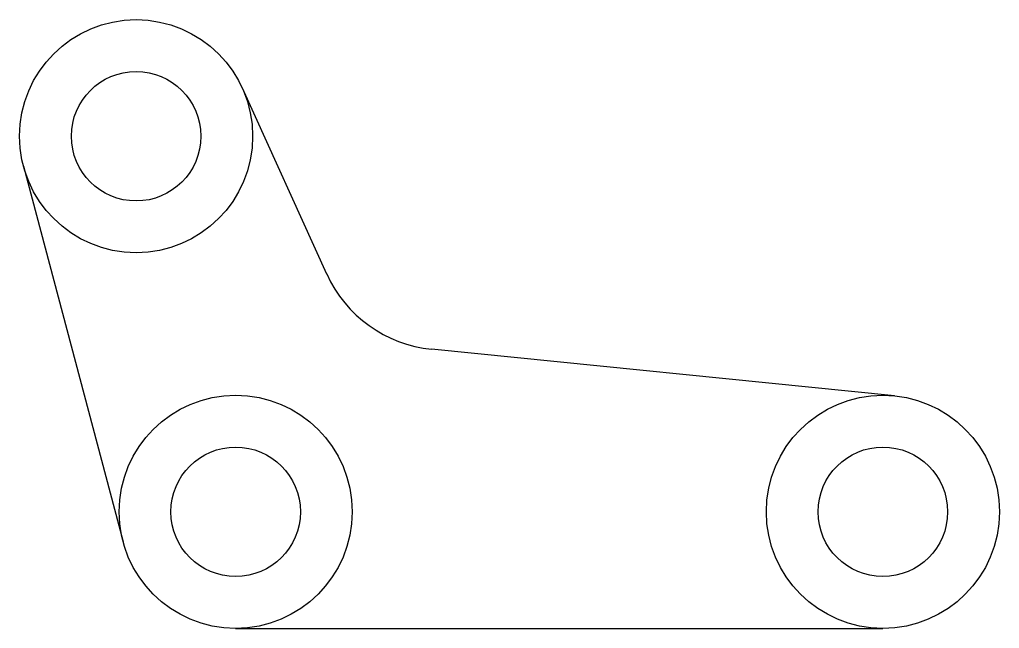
# Model space of a CAD drawing. Header units: metres. Extents: x 17 to 168, y 32 to 126.
import ezdxf

# ---------------------------------------------------------------- set-up
doc = ezdxf.new("R2010")
doc.units = ezdxf.units.M

msp = doc.modelspace()

# ---------------------------------------------------------------- linework, layer by layer
for p, q in [((51, 115.44), (64.06, 86.72)), ((17.22, 103.38), (32.6, 45.39)), ((151.8, 67.91), (80.27, 75.1)), ((50, 32), (150, 32))]:
    msp.add_line(p, q)
for centre, radius in [((34.62, 107.99), 18), ((34.62, 107.99), 10), ((50, 50), 18), ((150, 50), 18), ((50, 50), 10), ((150, 50), 10)]:
    msp.add_circle(centre, radius)
msp.add_arc((82.27, 95), 20, 204.448, 264.2608)

doc.saveas('drawing.dxf')
